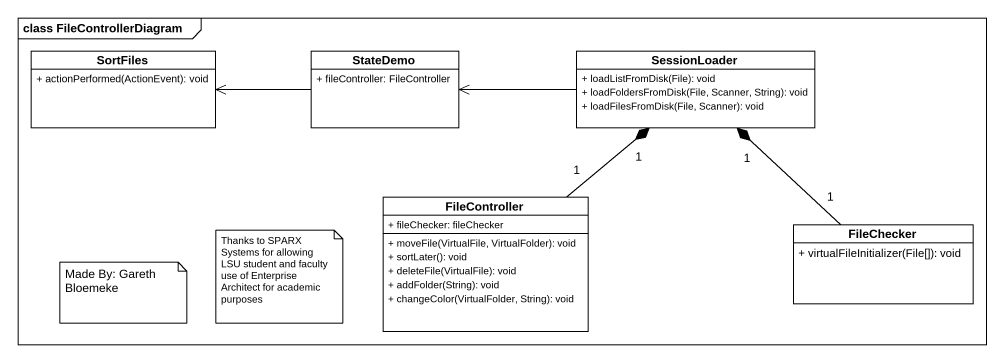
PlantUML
@startuml
mainframe class FileControllerDiagram
hide circle
hide empty members
skinparam classAttributeIconSize 0
class SortFiles {
  + actionPerformed(ActionEvent): void
}
class StateDemo {
  + fileController: FileController
}
class SessionLoader {
  + loadListFromDisk(File): void
  + loadFoldersFromDisk(File, Scanner, String): void
  + loadFilesFromDisk(File, Scanner): void
}
class FileController {
  + fileChecker: fileChecker
  + moveFile(VirtualFile, VirtualFolder): void
  + sortLater(): void
  + deleteFile(VirtualFile): void
  + addFolder(String): void
  + changeColor(VirtualFolder, String): void
}
class FileChecker {
  + virtualFileInitializer(File[]): void
}
StateDemo -left-> SortFiles
SessionLoader -left-> StateDemo
FileController "1" -up-* "1" SessionLoader
FileChecker "1" -up-* "1" SessionLoader
note as N1
  Thanks to SPARX Systems for allowing LSU student and faculty use of Enterprise Architect for academic purposes
end note
note as N2
  Made By: Gareth Bloemeke
end note
@enduml
